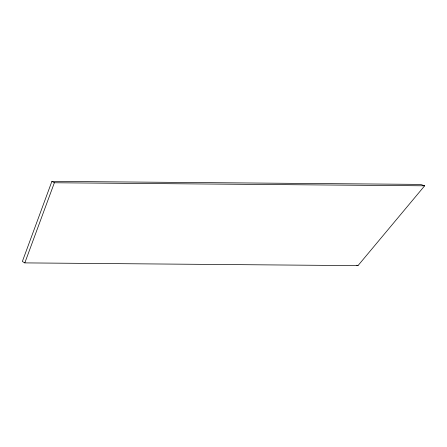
<?xml version="1.0" encoding="UTF-8"?>
<svg xmlns="http://www.w3.org/2000/svg" width="447" height="447" viewBox="0 0 447 447"><rect width="100%" height="100%" fill="white"/><g stroke="black" fill="none" stroke-linecap="round" stroke-linejoin="round"><path stroke-width="0.67" d="M51.897 181.37L22.35 261.495L24.82 262.892L357.98 265.63L424.65 185.807L420.482 184.399L51.897 181.37L54.366 182.762L424.65 185.807M24.82 262.892L54.366 182.762M356.79 265.227L357.98 265.63"/></g></svg>
